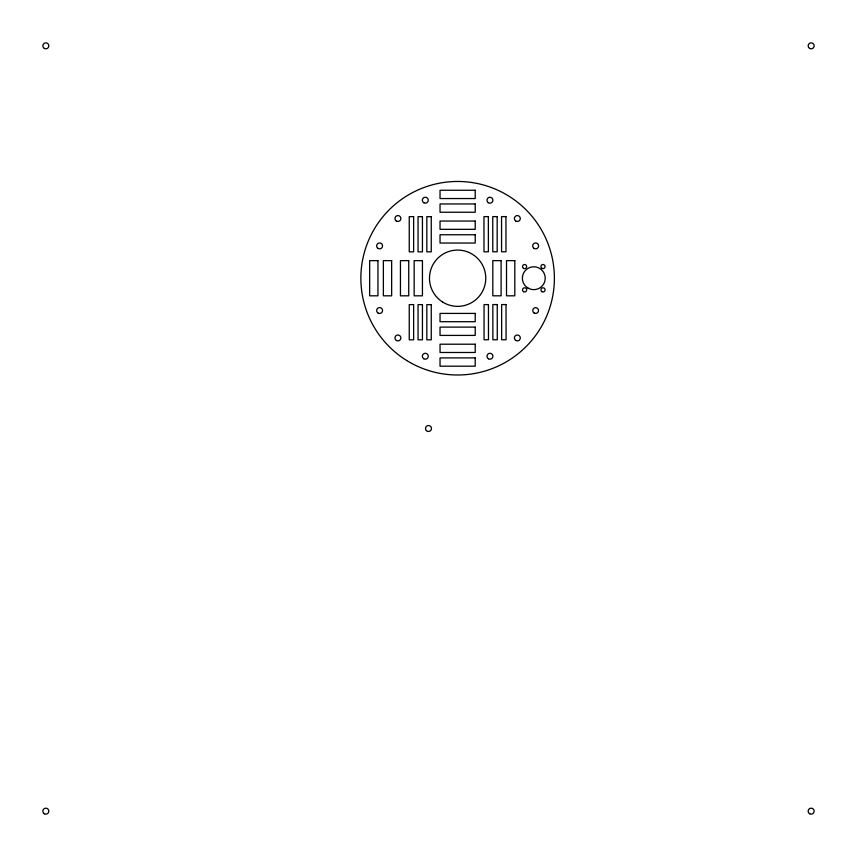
<?xml version="1.0" encoding="UTF-8"?>
<svg xmlns="http://www.w3.org/2000/svg" width="857" height="857" viewBox="0 0 857 857"><rect width="100%" height="100%" fill="white"/><g stroke="black" fill="none" stroke-linecap="round" stroke-linejoin="round"><path stroke-width="1.29" d="M475.217 190.254L440.037 190.254L440.037 198.545L475.217 198.545L475.217 190.254M475.217 203.966L440.037 203.966L440.037 212.247L475.217 212.247L475.217 203.966M413.642 216.65L409.25 216.65L409.25 251.84L413.642 251.84L413.642 216.65M422.437 216.65L418.045 216.65L418.045 251.84L422.437 251.84L422.437 216.65M431.242 216.65L426.84 216.65L426.84 251.84L431.242 251.84L431.242 216.65M488.351 216.617L483.959 216.617L483.991 251.808L488.394 251.808L488.351 216.617M497.156 216.607L492.754 216.617L492.786 251.797L497.189 251.797L497.156 216.607M505.951 216.596L501.549 216.607L501.581 251.797L505.984 251.787L505.951 216.596M475.217 221.042L440.037 221.042L440.037 229.333L475.217 229.333L475.217 221.042M475.217 234.754L440.037 234.754L440.037 243.034L475.217 243.034L475.217 234.754M377.948 260.635L369.656 260.635L369.656 295.815L377.948 295.815L377.948 260.635M391.649 260.635L383.368 260.635L383.368 295.815L391.649 295.815L391.649 260.635M408.735 260.635L400.444 260.635L400.444 295.815L408.735 295.815L408.735 260.635M422.437 260.635L414.156 260.635L414.156 295.815L422.437 295.815L422.437 260.635M501.099 260.635L492.818 260.635L492.818 295.815L501.099 295.815L501.099 260.635M514.811 260.635L506.519 260.635L506.519 295.815L514.811 295.815L514.811 260.635M413.642 304.621L409.25 304.621L409.25 339.8L413.642 339.8L413.642 304.621M422.437 304.621L418.045 304.621L418.045 339.8L422.437 339.8L422.437 304.621M431.242 304.621L426.84 304.621L426.84 339.8L431.242 339.8L431.242 304.621M488.447 304.589L484.044 304.589L484.076 339.779L488.479 339.768L488.447 304.589M497.242 304.578L492.839 304.578L492.871 339.768L497.274 339.768L497.242 304.578M506.037 304.567L501.634 304.578L501.666 339.758L506.069 339.758L506.037 304.567M475.217 313.416L440.037 313.416L440.037 321.696L475.217 321.696L475.217 313.416M475.217 327.117L440.037 327.117L440.037 335.408L475.217 335.408L475.217 327.117M475.217 344.203L440.037 344.203L440.037 352.484L475.217 352.484L475.217 344.203M475.217 357.905L440.037 357.905L440.037 366.196L475.217 366.196L475.217 357.905M44.35 813.754A2.989 2.989 0 0 0 48.828 811.161A2.989 2.989 0 0 0 44.35 808.569A2.989 2.989 0 0 0 44.35 813.754M44.35 48.431A2.989 2.989 0 0 0 48.828 45.839A2.989 2.989 0 0 0 44.35 43.246A2.989 2.989 0 0 0 44.35 48.431M809.661 48.431A2.989 2.989 0 0 0 814.15 45.839A2.989 2.989 0 0 0 809.661 43.246A2.989 2.989 0 0 0 809.661 48.431M809.661 813.754A2.989 2.989 0 0 0 814.15 811.161A2.989 2.989 0 0 0 809.661 808.569A2.989 2.989 0 0 0 809.661 813.754M426.39 430.61A2.989 2.989 0 0 0 431.392 429.271A2.989 2.989 0 0 0 427.729 425.608A2.989 2.989 0 0 0 426.39 430.61M406.636 360.465A96.766 96.766 0 0 0 554.34 281.267A96.766 96.766 0 0 0 411.906 192.943A96.766 96.766 0 0 0 406.636 360.465M442.79 302.146A28.152 28.152 0 0 0 485.758 279.114A28.152 28.152 0 0 0 444.322 253.415A28.152 28.152 0 0 0 442.79 302.146M534.168 313.019A2.882 2.882 0 0 0 538.528 310.588A2.882 2.882 0 0 0 534.243 308.017A2.882 2.882 0 0 0 534.168 313.019M527.858 287.995A11.441 11.441 0 0 0 545.234 278.493A11.441 11.441 0 0 0 528.319 268.187A11.441 11.441 0 0 0 527.858 287.995M523.552 268.37A2.078 2.078 0 0 0 526.68 266.591A2.078 2.078 0 0 0 523.573 264.77A2.078 2.078 0 0 0 523.552 268.37M541.967 291.669A2.078 2.078 0 0 0 545.095 289.88A2.078 2.078 0 0 0 541.978 288.07A2.078 2.078 0 0 0 541.967 291.669M523.531 291.659A2.078 2.078 0 0 0 526.691 289.923A2.078 2.078 0 0 0 523.616 288.059A2.078 2.078 0 0 0 523.531 291.659M541.924 268.348A2.078 2.078 0 0 0 545.073 266.613A2.078 2.078 0 0 0 541.999 264.749A2.078 2.078 0 0 0 541.924 268.348M488.469 358.804A2.957 2.957 0 0 0 492.904 356.244A2.957 2.957 0 0 0 488.469 353.684A2.957 2.957 0 0 0 488.469 358.804M423.679 358.708A2.957 2.957 0 0 0 428.264 356.437A2.957 2.957 0 0 0 424.001 353.598A2.957 2.957 0 0 0 423.679 358.708M396.437 340.497A2.957 2.957 0 0 0 400.872 337.937A2.957 2.957 0 0 0 396.437 335.376A2.957 2.957 0 0 0 396.437 340.497M378.13 313.105A2.957 2.957 0 0 0 382.565 310.545A2.957 2.957 0 0 0 378.13 307.984A2.957 2.957 0 0 0 378.13 313.105M377.969 248.369A2.957 2.957 0 0 0 382.554 246.098A2.957 2.957 0 0 0 378.291 243.259A2.957 2.957 0 0 0 377.969 248.369M534.007 248.369A2.957 2.957 0 0 0 538.603 246.098A2.957 2.957 0 0 0 534.329 243.259A2.957 2.957 0 0 0 534.007 248.369M515.71 220.977A2.957 2.957 0 0 0 520.295 218.696A2.957 2.957 0 0 0 516.032 215.868A2.957 2.957 0 0 0 515.71 220.977M488.308 202.67A2.957 2.957 0 0 0 492.893 200.388A2.957 2.957 0 0 0 488.629 197.56A2.957 2.957 0 0 0 488.308 202.67M423.829 202.766A2.957 2.957 0 0 0 428.264 200.206A2.957 2.957 0 0 0 423.829 197.646A2.957 2.957 0 0 0 423.829 202.766M396.277 220.977A2.957 2.957 0 0 0 400.862 218.696A2.957 2.957 0 0 0 396.598 215.868A2.957 2.957 0 0 0 396.277 220.977M515.71 340.4A2.957 2.957 0 0 0 520.295 338.129A2.957 2.957 0 0 0 516.032 335.291A2.957 2.957 0 0 0 515.71 340.4"/></g></svg>
